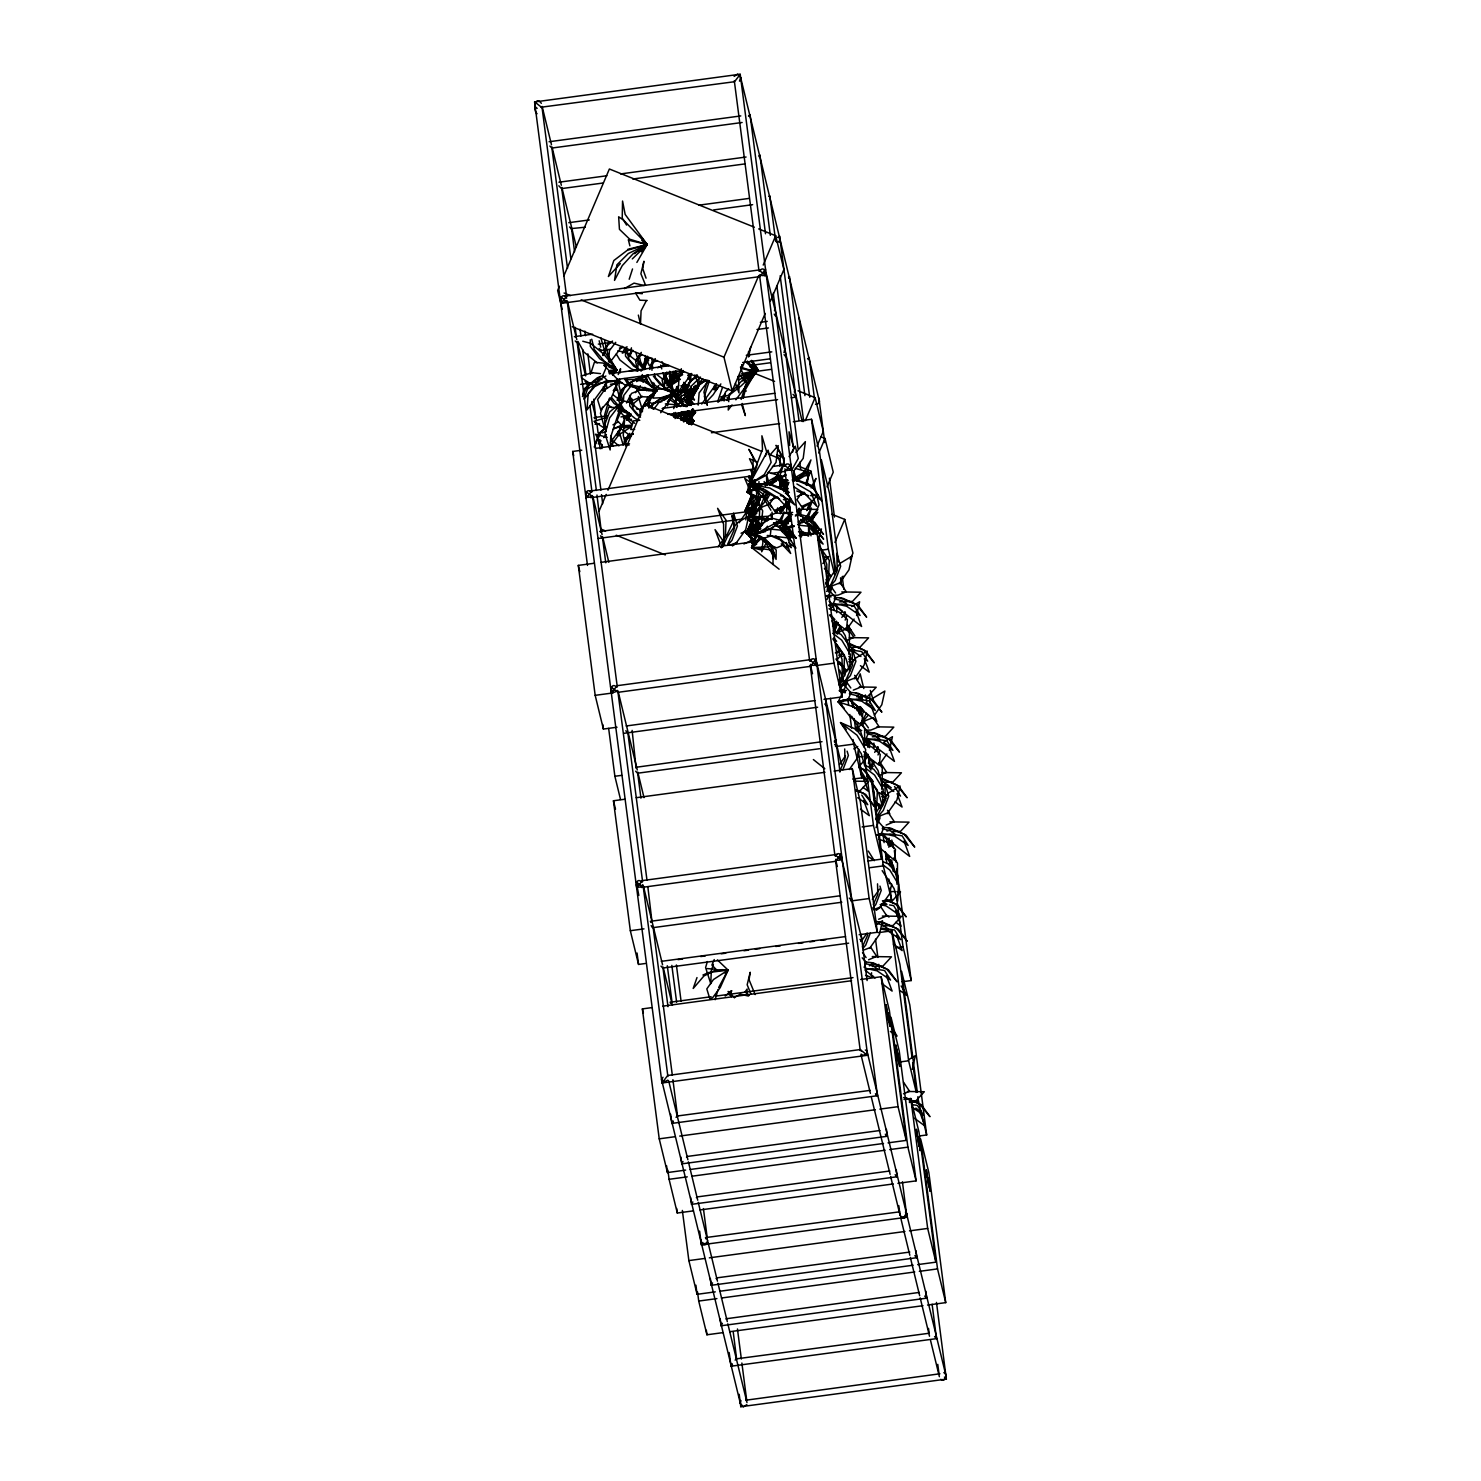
<?xml version="1.0" encoding="UTF-8"?>
<svg xmlns="http://www.w3.org/2000/svg" width="1481" height="1481" viewBox="0 0 1481 1481"><rect width="100%" height="100%" fill="white"/><g stroke="black" fill="none" stroke-linecap="round" stroke-linejoin="round"><path stroke-width="1.5" d="M750.867 500.8L750.923 494.635M800.795 516.129L800.851 510.167M771.953 519.053L772.027 512.13M772.971 564.52L773.082 555.282L765.233 541.953M799.111 515.055L799.203 508.131M758.994 481.566L758.346 497.246L751.626 516.962L762.308 525.2M785.708 488.767L785.893 484.287M801.48 536.974L801.721 530.976L799.277 527.366M836.635 612.727L836.913 606.007M861.961 699.735L862.146 695.274M869.477 747.646L869.754 740.926M642.365 411.792L642.569 407.368L647.567 397.723L656.786 390.688L648.215 376.563M786.559 512.426L786.985 502.522M857.499 710.584L857.703 706.363M890.34 845.484L890.544 841.282M779.876 466.219L780.468 453.63L776.044 445.318L784.041 459.258M605.451 417.383L608.784 407.071L617.392 407.793L631.165 414.606L627.037 420.012M629.203 279.243L632.535 268.95M585.661 494.321L586.18 498.301L591.826 490.859M610.987 689.22L611.486 693.201L617.003 685.703L811.44 659.526M638.829 895.45L636.552 883.454M746.85 1404.599L743.388 1406.931L740.37 1403.47L661.563 1079.686L662.988 1077.242M759.457 271.301C764.974 262.989 768.861 279.798 759.883 274.54M698.254 1202.35L707.603 1240.689C707.548 1245.243 699.051 1244.318 701.105 1239.56M734.15 76.401L737.612 74.069L740.63 77.53L819.437 401.314L818.012 403.758L815.513 404.369M810.088 661.081C815.605 652.788 819.493 669.579 810.514 664.34M835.395 855.981C840.912 847.669 844.799 864.478 835.821 859.221M865.311 1049.992C870.236 1051.88 863.904 1057.471 861.127 1054.12M900.152 1215.438L900.004 1214.105M873.92 743.073L873.586 747.646L875.178 746.313L870.199 741.685M871.569 972.776L871.254 977.33L872.827 976.016M889.137 838.098L888.822 842.652L890.396 841.338L883.768 835.136M608.598 361.901L609.432 350.608L615.744 342.315M623.316 402.129L623.816 395.353L632.665 383.746M690.424 382.579L691.09 373.527M774.026 552.654L773.582 558.726L770.435 545.23M601.823 448.595L602.119 444.541M698.199 405.109L699.125 392.909L708.214 381.024M716.249 384.634L715.786 390.743L720.877 383.931M728.541 405.961L728.226 410.033L732.04 404.924M729.004 399.87L729.448 393.779M848.835 654.306L849.576 645.383L840.986 634.386L833.137 630.98M864.256 747.09L864.811 740.407L856.222 729.393L840.505 722.58L861.239 753.625L864.83 766.251L865.607 749.405L856.962 735.15L840.505 722.58L846.206 729.467M881.676 789.225L882.417 780.302L873.827 769.287L865.978 765.881M896.912 884.231L897.653 875.308L889.063 864.293L883.176 861.738M619.595 379.192L619.021 385.486L622.631 400.573M620.169 372.897L620.539 368.695L618.225 374.545M687.628 402.943L688.184 396.63M745.795 519.924L746.794 511.574L739.149 522.774M777.173 512.037L777.673 507.872M779.969 488.749L781.468 476.216L778.913 479.955M807.126 484.75L808.645 472.217L806.09 475.956M763.456 537.696L761.715 551.784L766.51 542.305M772.101 484.879L772.952 478.622M756.384 468.089L757.254 462.109L749.479 458.721L755.643 471.532M783.264 466.089L784.134 460.091M631.443 347.831L630.48 354.126L632.554 350.164M648.715 406.423L649.733 399.759M652.825 382.468L652.14 386.911L654.065 383.227M724.061 400.999L725.412 392.132L728.689 388.892M741.185 368.991L741.888 364.789M576.313 336.742L575.183 327.357M593.714 399.222L595.769 418.216M596.973 495.024L601.379 532.16M541.065 107.224L734.557 81.714L740.204 74.272L867.607 1055.25L662.118 1082.981L667.635 1075.502L860.22 1049.566L867.2 1055.213M765.51 233.757L750.052 114.759L749.33 116.314M632.128 730.392L636.108 768.269M758.957 155.838L759.92 155.227L759.179 156.782M768.806 196.307L769.454 196.529M778.025 237.441L779.617 236.164L778.154 237.423M647.882 887.082L652.01 921.96M788.503 277.243L789.466 276.651L788.744 278.206M809.718 397.223L799.018 317.952M807.589 358.846L809.163 357.587L808.441 359.142M825.528 699.587L877.474 1095.718L671.837 1123.413L673.133 1120.969M677.558 1116.322L672.911 1079.705M824.806 442.578L818.882 398.019L819.437 401.314M896.283 1169.805L897.079 1176.747L691.534 1204.349L692.83 1201.924M697.273 1197.259L696.366 1197.574M902.429 1181.801L906.927 1217.215L701.383 1244.836L702.697 1242.392M915.98 1250.742L916.795 1257.702L711.232 1285.304L712.546 1282.879M925.829 1291.228L926.643 1298.171L721.08 1325.773L722.395 1323.348M726.819 1318.682L919.331 1292.413M936.473 1302.41L946.34 1379.107L740.796 1406.728L741.518 1405.154M939.935 1373.776L746.276 1400.156M816.42 664.229L816.012 658.915L810.829 666.191M687.203 404.017L688.461 398M748.608 356.958L750.7 346.924M779.506 487.175L781.69 477.345L769.898 484.454M780.357 513.814L781.672 507.927L775.766 511.482M806.238 485.139L808.867 473.346L797.074 480.455M807.515 509.816L808.83 503.929L802.943 507.483M856.555 615.541L859.609 601.786L851.76 606.525M856.518 730.744L858.258 722.876M858.85 749.275L856.666 759.087L849.279 769.528M889.396 750.441L892.451 736.705L884.583 741.426M889.359 865.645L890.673 859.758M891.673 884.176L889.507 893.987L879.658 907.909L876.215 910.315M912.277 1069.393L915.332 1055.657L909.445 1059.211M642.384 370.269L645.42 357.773L644.291 365.289L645.586 369.047M673.725 408.663L676.761 396.168L675.632 403.684L676.928 407.442M628.981 356.754L629.851 353.237L633.128 350.516M633.202 406.572L634.072 403.054L642.273 396.242M673.948 371.083L670.726 383.857L674.466 394.853L670.763 380.691M667.561 405.85L669.153 399.481M743.24 398.222L745.369 389.707L755.717 371.842L747.35 361.105M781.283 488.489L782.357 484.213M818.66 539.991L821.437 528.995L811.162 534.234M827.379 581.255L829.045 574.647M834.432 632.813L836.672 624.001L832.563 626.093M860.776 713.953L861.886 709.566M868.384 763.307L869.495 758.92M782.634 528.291L783.727 524.311M758.938 501.17L747.09 492.062L752.607 472.328L753.292 457.629L748.886 449.317L756.865 463.257M777.321 477.086L778.543 472.717M609.432 398.167L604.748 414.458L604.896 429.434L600.471 413.236L602.545 407.145M715.138 999.731L718.063 989.549M626.815 378.692L626.5 379.747L634.423 379.377L648.271 375.008L643.013 382.191M707.363 961.539L705.604 967.574L710.75 983.625L711.343 970.425L713.379 964.372M765.51 456.037L766.695 452.02L761.9 435.784L762.493 449.428L749.312 484.324L764.159 498.801L770.898 510.223M792.668 452.038L793.853 448.021L789.058 431.786L789.651 445.429M751.7 543.083L752.94 538.917M741 368.621L742.222 364.585M670.245 378.673L671.559 374.415M687.258 406.553L689.757 398.5L697.829 388.226L694.978 385.282M707.659 380.08L703.919 392.15L707.326 405.276L704.308 396.353L709.436 380.673M741.148 399.426L745.758 384.523L755.717 371.842L747.405 361.531M721.228 547.581L723.783 539.658L723.58 524.107L717.6 508.316L726.06 520.127L725.412 535.789L721.377 547.637M756.884 526.477L747.979 519.627L753.051 503.744L752.94 494.876M758.513 521.701L751.626 516.962L756.717 501.096L756.513 485.564L754.273 479.64M779.117 569.185L751.608 547.544L756.05 533.66M825.75 583.847L827.009 579.886L826.805 564.354L820.844 548.544L829.304 560.355L828.657 576.035L825.972 583.921M839.079 684.814L842.245 674.892L842.041 659.36L836.08 643.569L844.54 655.361L843.892 671.041L839.172 684.851M730.207 995.01L731.595 990.715L725.19 996.047M835.58 592.955L832.007 587.938L826.972 599.583M850.816 687.98L847.243 682.963L838.246 701.79L850.057 716.637L861.738 725.431L862.627 714.453L854.296 707.103L838.246 701.79L844.189 699.68M625.519 351.016L626.981 346.684M646.031 383.061L647.382 379.043M717.6 401.814L722.358 387.818M753.126 523.163L747.979 519.627L754.699 499.893M761.771 550.08L751.608 547.544L756.31 533.752M834.247 627.611L836.265 621.687M860.146 714.879L861.498 710.936M875.382 809.903L876.733 805.942L877.381 790.28L872.55 783.523M751.811 543.027L753.274 538.769M599.898 439.524L598.38 443.893L601.064 440.764M696.996 977.571L693.201 988.475L703.919 975.979L715.286 970.203L728.078 970.092L720.229 987.605L712.879 997.361L710.01 999.342L706.807 988.901L713.453 979.533L728.078 970.092L717.378 959.892M582.57 394.409L584.643 388.485L597.343 377.785L603.174 375.415M594.899 445.059L599.027 433.23L606.969 426.547M643.809 368.066L646.568 360.198L649.733 357.513M675.688 370.824L670.874 384.634L676.947 371.25M695.57 387.707L690.757 401.499L697.699 386.226L706.067 379.858M721.784 400.388L723.154 396.445M602.878 355.496L606.34 346.184L612.56 341.056M617.262 400.24L620.724 390.928L631.609 381.931L648.271 375.008L636.571 381.561M685.129 420.974L688.924 410.922L684.833 421.048M785.837 490.23L788.818 482.399L783.819 491.766M782.801 511.297L786.522 501.522L780.524 512.759M812.273 488.193L815.975 478.4L810.996 487.767M809.237 509.26L812.199 501.43M768.028 493.599L764.899 501.763L751.626 516.962L757.457 519.016M845.17 620.076L846.725 615.985M842.911 769.75L848.391 755.458L847.113 751.163M877.992 754.977L879.566 750.904M870.384 932.9L865.7 945.156L862.757 948.525M685.296 402.351L686.832 398.445L691.109 405.498M560.614 298.755L560.873 303.401L566.205 296.792M642.828 884.583C636.441 893.58 633.72 875.475 642.143 881.991M701.272 1240.226C699.18 1245.669 708.955 1246.743 707.603 1240.689M751.422 520.683L746.331 533.216L754.588 541.268M754.607 517.017L750.367 527.477L756.976 533.919M782.412 465.682L784.097 461.498M751.793 494.487L745.128 510.741L749.997 515.369M559.429 286.259L557.652 290.443L562.262 309.418M563.891 275.799L609.376 169.001L754.366 227.185M619.354 400L625.593 385.338M599.065 511.167L606.192 494.413M607.969 490.211L644.531 404.369L761.808 451.427M572.258 326.746L732.188 390.928L723.968 357.199L758.753 275.54M763.215 265.062L775.692 235.738L758.642 228.907M732.188 390.928L765.177 313.454M770.527 300.884L783.912 269.468L775.692 235.738M805.294 420.678L815.105 397.63L798.037 390.799M817.068 446.022L823.306 431.36L815.105 397.63M806.405 481.584L810.866 471.106L798.055 465.978M818.789 453.112L825.028 438.45L820.77 436.747M811.94 521.59L819.067 504.836L810.866 471.106M827.009 486.842L833.248 472.18L825.028 438.45M834.932 542.435L844.744 519.405L831.952 514.259M840.467 582.44L843.133 576.165M850.279 559.411L852.945 553.116L844.744 519.405M857.518 680.094L860.202 673.818L863.793 688.572M714.249 959.558L711.898 965.038L717.119 970.481L728.078 970.092L718.655 987.512M617.947 411.533L622.372 401.388L609.58 412.033L604.655 424.862L606.34 429.046M729.818 994.788L731.595 990.715L728.782 994.38M603.026 355.459L604.692 351.663M606.358 347.85L608.025 344.055L611.301 341.611M617.41 400.203L622.409 388.8L633.887 380.265M624.13 444.319L626.63 438.598L633.202 433.729M865.719 739.26L868.625 732.743L861.831 725.061L864.848 722.858L868.421 727.874M864.108 967.334L866.292 962.428L862.201 957.837M614.652 380.45L618.854 380.747L611.005 398.259L600.786 409.996L597.584 399.574L604.229 390.188L618.854 380.747L603.841 365.159L606.618 366.585L602.674 375.711L607.895 381.135L618.854 380.747L613.615 390.429M625.389 443.004L629.758 433.285M727.708 544.156L734.021 530.05L733.576 513.167L737.427 526.014L731.966 540.306L727.541 545.378M752.144 495.043L745.128 510.741L750.774 513.907M766.954 491.507L760.642 505.595L751.626 516.962L765.862 520.497M840.356 626.019L835.987 633.294M839.56 771.582L844.966 759.494L844.707 748.942M866.496 713.25L861.22 722.543M871.402 764.955L873.198 760.919M873.309 904.465L877.807 894.413L877.548 883.842M862.349 946.988L867.755 934.9M582.422 396.556L586.772 387.004L600.157 376.84M594.214 447.021L601.156 431.749L606.173 427.935M644.346 368.251L648.678 358.698M721.95 400.462L723.691 396.63M566.797 301.235C569.222 305.234 559.725 294.571 560.466 297.57M779.487 242.329L780.043 239.422L778.654 236.775M617.41 691.035L617.91 692.33L811.236 666.246M784.782 466.182C786.633 460.739 793.742 466.237 790.706 470.218L789.947 469.755M752.033 543.12L753.903 539.028M740.926 1400.563L740.37 1403.47M722.543 547.155L727.375 536.677L736.964 522.997L748.757 515.906L745.702 529.643L735.853 543.564L732.429 545.952M753.81 521.664L747.979 519.627L756.661 500.782M769.972 519.239L751.626 516.962L760.308 498.134L765.103 491.285M770.342 549.803L751.608 547.544L757.383 534.993M779.765 510.871L781.69 506.687M825.787 587.383L830.619 576.924L840.208 563.243L852.001 556.134L848.946 569.87L839.098 583.792M834.377 630.943L838.227 622.575M840.06 684.481L845.855 671.93L855.444 658.249L867.237 651.14L864.182 664.895L854.333 678.816M861.516 716.008L863.46 711.824M875.789 813.125L888.285 793.15L900.078 786.059L897.005 799.796L887.175 813.717M775.063 310.473L774.415 310.251M687.165 1157.327L686.499 1157.105M851.001 895.172L850.353 894.931M716.711 1278.751L716.064 1278.51M756.106 470.069L749.312 484.324L762.845 493.839L771.564 506.946M751.2 523.052L746.331 533.216L749.719 535.604M754.255 519.331L750.367 527.477L757.143 532.234M789.04 456.611L795.278 446.188L798.296 458.388L791.428 470.606M646.068 301.198L641.069 310.843L640.495 324.135L638.348 315.101M640.347 353.7L638.33 357.55L637.774 370.842L635.627 361.808M666.82 372.083L664.821 375.933L664.266 389.207L662.118 380.191L666.654 372.638M625.315 347.406L622.316 353.144L631.11 349.405M626.537 402.962L631.535 393.391L642.402 389.17L656.786 390.688L647.808 403.036L640.033 409.459L636.404 408.886M651.214 407.941L654.102 402.425M679.464 372.416L681.39 368.75M726.893 400.314L730.744 392.965L741.537 381.135L755.717 371.842L746.331 362.123M684.74 418.234L688.684 410.774L684.518 418.512M747.146 530.864L751.145 523.385M806.701 510.63L811.699 501.263M752.663 521.386L746.331 533.216L750.404 535.419M606.581 382.561L602.452 390.188L605.063 390.947L603.322 386.671M619.928 429.212L616.837 434.933L619.447 435.692L617.725 431.415M625.926 439.042L628.018 435.173M678.705 385.227L675.614 390.965L678.224 391.724L676.484 387.43M716.471 383.69L713.379 389.41L715.989 390.169L714.268 385.893M747.849 382.635L743.721 390.281L746.331 391.04M767.417 498.745L769.62 494.71M876.03 827.712L880.084 817.864L877.048 820.067L883.861 827.749L880.954 834.266L877.011 835.247M750.552 501.207L745.128 510.741L751.182 513.888M636.867 262.433L647.197 244.55L625.149 214.393L622.557 201.046L622.224 217.966L626.574 225.075M689.443 402.721L697.829 388.226L693.793 387.004M691.608 424.88L693.904 420.9L686.925 411.959M783.171 528.384L788.651 518.961L789.836 506.872L786.633 501.244M794.353 392.15L794.612 390.743M752.718 497.931L745.128 510.741L751.034 513.537M760.382 500.078L747.09 492.062L754.162 480.196M636.756 359.92L641.292 352.367M718.933 385.578L713.324 394.557L704.956 403.554M767.436 526.199L764.455 530.772L754.921 534.271L767.121 543.768L776.71 547.84L783.912 544.767L780.728 540.102L770.657 535.733M783.912 352.552L785.226 350.127L784.264 350.719M834.543 742.333L835.858 739.908L834.266 741.166M682.982 1161.456L681.686 1163.881L887.23 1136.279L886.434 1129.337M732.243 1363.816L730.948 1366.241L936.492 1338.639L932.123 1304.243M751.83 480.51L749.312 484.324L779.561 498.949M748.849 529.42L746.331 533.216L750.589 534.752M752.885 523.682L750.367 527.477L758.513 531.864M682.112 420.123L688.424 410.792M841.819 617.447L845.429 612.319M839.542 764.418L845.521 755.865M874.66 752.348L878.27 747.22M872.365 899.319L879.566 889.063M861.109 941.527L867.107 932.974M768.787 505.021L774.952 496.32M776.155 525.163L778.617 521.682M797.185 499.282L802.11 492.321M802.091 522.904L805.775 517.684M846.706 629.462L854.093 619.021M874.401 715.23L881.787 704.789L884.842 691.053L873.05 698.143M880.769 762.622L886.934 753.922M869.588 948.414L879.436 934.492L882.491 920.738L876.604 924.292M613.319 442.43L618.632 434.933L631.406 426.676M611.431 441.06L622.89 425.399M672.633 393.668L677.502 386.819M691.738 373.527L678.02 392.28L679.242 376.044L683.13 370.935M715.286 385.264L701.716 404.054M735.853 399.814L758.05 369.954L752.718 361.179M790.947 534.289L782.079 530.272L790.114 519.016M622.187 346.276L609.765 362.586M635.386 392.687L640.384 385.763M660.693 412.718L674.762 393.391L667.153 380.395L665.506 373.693M748.571 506.021L745.128 510.741L751.441 512.778M766.288 495.135L758.198 497.468L747.09 492.062L755.902 479.974M681.926 392.78L686.906 385.986L683.852 383.209M718.1 546.748L727.245 534.308L732.984 522.238L732.095 515.425L734.539 527.976M759.309 502.503L750.164 514.944L760.382 528.884M754.403 525.181L747.868 534.067L754.255 542.768M793.668 471.125L803.202 458.37L805.368 441.616L795.871 452.427M655.305 358.606L650.103 365.4L649.807 369.454L653.806 361.956L657.434 360.549M669.134 384.264L671.726 380.876L682.648 374.73M654.102 408.756L659.156 402.129L674.762 393.391L664.636 378.47L662.914 372.731M759.864 497.912L747.09 492.062L749.793 488.508M752.496 484.972L755.199 481.436M750.201 504.095L745.128 510.741L753.292 512.445M608.487 380.654L586.976 409.941L588.198 393.705L598.583 380.099L605.859 376.007M612.634 375.267L616.781 369.861L608.247 355.829L604.637 340.76M680.871 420.382L687.776 411.385L681.149 411.903M687.091 423.307L695.385 412.514L692.812 408.682M768.269 517.036L754.921 534.271L768.583 542.398L776.192 550.062L776.081 559.392L772.138 546.711L765.122 538.677L754.921 534.271L759.309 518.406L759.827 506.521L756.254 499.634L762.678 510.871L761.475 522.96L754.921 534.271L763.77 538.288L770.213 536.178L771.083 528.365L772.638 528.069L754.921 534.271L762.937 523.015L771.694 518.109L782.135 520.868L778.191 521.627L754.921 534.271L765.677 531.494M752.107 480.696L749.312 484.324L764.196 489.674M753.181 523.867L750.367 527.477L756.754 529.772M749.145 529.606L746.331 533.216L752.181 535.215M787.04 523.885L789.503 520.701M566.631 300.569C558.152 308.141 560.114 289.295 566.668 298.218M641.514 251.807L647.197 244.55L640.273 235.979M591.937 495.45C584.662 502.911 584.014 485.638 591.511 492.21M691.053 424.529L693.904 420.9L688.35 414.032M617.244 690.35C609.968 697.81 609.339 680.52 616.837 687.11M667.875 1080.149L664.266 1081.833L661.563 1079.686M615.985 384.357L618.854 380.747L606.062 380.858L594.696 386.634L583.995 399.148L587.772 388.226L599.601 383.172L618.854 380.747M754.07 521.127L747.979 519.627L751.83 514.74M780.08 511.352L783.949 506.465M771.842 545.267L767.75 546.933L751.608 547.544L760.623 536.178M827.083 589.253L830.952 584.384L837.246 570.296L836.821 553.394L840.671 566.242L835.21 580.533L827.823 588.994M841.023 685.888L846.188 679.39L852.482 665.302L852.056 648.4L855.907 661.266L850.427 675.558L841.578 685.703M725.209 973.702L728.078 970.092L721.784 969.648M876.437 817.549L885.323 800.221L884.898 783.319L888.748 796.167L883.268 810.459L875.9 818.919M612.949 374.619L616.781 369.861L605.192 352.608L600.749 337.612M627.352 419.364L629.888 416.198M681.39 419.327L687.776 411.385L671.448 415.143M687.739 422.048L695.385 412.514L692.442 408.997M750.386 379.469L758.05 369.954L751.608 360.364M645.457 406.201L648.289 402.702M691.146 387.207L684.296 395.705L688.702 382.746L697.699 375.878M718.322 402.073L725.375 393.335M782.301 526.477L790.687 516.295M810.866 520.775L817.845 512.296L814.309 513.055M822.825 563.576L828.601 556.578L824.028 557.541M830.434 609.246L833.322 605.748M836.617 660.341L842.393 653.343M739.482 81.14L740.63 77.53M764.788 276.04L765.529 269.172L760.197 276.41M693.071 379.414L697.051 374.656M801.258 495.265L803.942 492.099M603.73 437.636L606.414 434.507M752.311 538.325L749.867 541.176L743.906 543.934M789.447 500.115L784.541 505.817L774.619 510.427M788.392 517.813L782.246 524.94L778.284 526.773M816.623 496.116L811.699 501.818L801.776 506.428M815.55 513.814L809.404 520.942L805.442 522.774M754.847 520.46L747.979 519.627L750.923 516.24M780.265 511.278L784.689 506.206M787.633 502.837L790.595 499.449M756.754 543.971L751.608 547.544L760.438 537.418M836.913 632.961L841.338 627.888M860.665 723.913L868.033 715.453M869.754 767.861L874.179 762.808M872.809 908.038L875.752 904.65L881.232 890.359L879.955 886.082M770.064 454.889L778.21 445.614L776.044 462.368L766.492 475.123L749.312 484.324L764.881 489.619L778.154 498.19L789.614 510.316L783.505 495.931L769.731 487.971L749.312 484.324L768.102 450.187L771.138 462.387L764.27 474.605L749.312 484.324L770.027 484.639L785.448 490.933L794.871 504.928L784.412 496.987L780.413 495.543M667.394 401.629L674.762 393.391L664.691 381.32M679.057 403.739L686.332 395.76L697.829 388.226L693.515 387.226M702.772 378.932L695.496 386.911L689.257 398.833L691.183 386.245L700.457 377.044M857.24 710.713L860.054 707.659L856.407 707.418M859.202 766.177L867.681 757.013L864.015 756.772M888.656 847.151L892.895 842.559L889.248 842.319M748.479 116.018L749.923 114.703M594.492 418.642L596.065 417.383M650.714 922.385L652.306 921.126M670.412 1003.34L672.004 1002.063L667.302 965.76M676.021 1117.285L677.483 1115.971L870.162 1090.386M673.411 1122.154L671.967 1123.45M705.585 1238.708L707.029 1237.394L899.707 1211.81M702.975 1243.559L701.531 1244.873M735.131 1360.113L736.594 1358.818L929.272 1333.233M732.521 1364.982L731.077 1366.297L729.152 1352.523M756.254 508.631L750.164 514.944L760.808 528.791M750.923 530.901L747.868 534.067L754.514 542.712M680.668 392.428L686.906 385.986L683.426 383.338M644.698 375.933L647.012 381.58L656.786 390.688L645.512 402.166L639.848 411.625L640.699 415.235M677.928 400.074L682.556 395.483L697.829 388.226L682.611 402.277M632.294 258.916L647.197 244.55L623.575 220.169L618.651 216.8L619.447 229.314L629.74 239.219L647.197 244.55L634.46 253.64M690.59 424.084L693.904 420.9L686.073 412.81M754.218 520.368L747.979 519.627L751.071 516.721M770.379 519.22L751.626 516.962L762.474 506.835L769.935 503.966L775.951 513L767.787 516.351L751.626 516.962L756.772 513.389M780.339 511.519L789.632 502.837M751.608 547.544L760.901 538.862M826.583 591.419L832.766 585.624L840.245 582.736L846.262 591.789L838.079 595.14L826.546 595.584M837.283 634.164L840.393 631.276L847.854 628.407L853.871 637.441L845.707 640.792M840.264 687.869L848.002 680.631L855.481 677.761L861.498 686.795L853.315 690.146M856.314 729.226L865.607 720.525L873.087 717.656L879.103 726.69L870.921 730.059L866.311 730.226M870.125 769.083L873.235 766.195M876.197 819.882L880.843 815.55L888.322 812.662L894.32 821.714L886.156 825.065M662.951 1082.333L661.97 1082.944L534.567 101.967L740.074 74.235M541.972 107.65L534.66 101.893M567.519 268.339L551.895 148.044L742.111 122.497M561.336 188.476L558.818 185.791M596.38 490.47L577.22 342.944L575.202 340.945M600.175 350.071L601.156 350.405L599.139 348.424M587.661 387.948L587.068 383.412L585.051 381.432M594.899 421.9L596.917 423.881L595.936 423.547M600.508 535.844L602.526 537.825L601.545 537.492M791.261 397.778L795.926 397.093L792.983 394.353M791.595 470.643L784.375 465.238M617.91 692.33L610.598 686.573L611.098 687.369M625.834 730.744L627.426 732.688M637.608 773.286L635.682 771.212M816.901 665.543L809.589 659.785L810.718 661.155M652.177 927.273L653.158 927.624L651.14 925.644M860.146 1049.64L861.35 1050.936M716.878 1277.862L909.815 1252.056M929.105 1332.956L928.513 1328.42M575.406 337.039L576.368 336.446M600.712 531.938L601.675 531.327M635.886 767.306L822.011 741.703M682.648 1163.27L681.815 1163.936L680.797 1157.013M725.912 1318.997L726.875 1318.386M665.728 382.561L668.912 379.895M697.162 386.374L705.104 379.673M840.745 612.727L842.337 611.412L837.357 606.766M855.981 707.733L857.573 706.418L852.593 701.772M881.214 793.298L882.787 791.983M635.812 359.642L642.032 354.514M665.413 375.452L670.078 371.601M648.771 408.034L658.101 400.314L674.762 393.391L660.082 384.394L653.362 376.155M624.945 440.746L631.165 435.599M675.447 395.094L686.906 385.986L682.482 385.171M753.848 480.696L749.312 484.324L769.546 483.713L784.078 489.267L790.91 499.134M753.718 512.13L750.164 514.944L760.438 526.033M753.403 525.07L750.367 527.477L758.161 530.124M749.367 530.809L746.331 533.216L755.421 534.845M753.218 529.828L747.868 534.067L755.199 541.972M640.255 377.47L656.786 390.688L648.715 397.001L641.421 396.723L628.092 402.295M900.541 1216.012C903.04 1218.696 908.649 1215.309 905.854 1211.995M703.642 381.432L694.237 388.707L687.314 390.169L690.109 381.061L696.699 376.118M655.009 389.077L658.36 386.541M676.206 397.056L681.612 392.928L697.829 388.226L680.779 400.333M655.398 388.133L658.878 385.523M648.9 407.164L660.378 398.63M795.593 479.788L802.591 474.605L810.959 459.888L806.738 472.606L795.723 479.863M769.454 529.754L777.599 523.811L784.301 512.037L780.913 522.034L770.62 528.698L754.921 534.271L768.75 528.958L780.654 530.105L788.355 537.955L767.232 535.456M798.24 524.57L804.775 519.812L811.458 508.039L808.071 518.035L797.796 524.7M832.007 587.938L828.99 590.141L835.802 597.824L832.877 604.359L828.934 605.322M847.243 682.963L844.226 685.166L851.02 692.83L848.113 699.365L838.246 701.79L844.189 708.159M742.981 380.913L755.717 371.842L750.83 367.307M690.257 423.492L693.904 420.9L689.017 416.365M611.227 373.804L616.781 369.861L603.582 353.978L590.586 343.333L582.774 341.241M625.611 418.549L631.165 414.606L620.576 407.331M680.371 416.624L687.776 411.385L674.17 416.939M691.683 415.143L695.385 412.514L691.849 410.089M752.496 373.878L758.05 369.954L750.7 361.123M620.335 263.599L608.395 276.54L613.837 260.526L627.185 250.363L647.197 244.55L643.939 241.533M628.555 240.2L647.197 244.55L633.016 253.862L622.224 265.673L614.522 280.39L616.892 264.84L628.351 253.492L647.197 244.55L641.773 240.44M667.635 387.615L678.261 380.636M688.591 424.381L693.904 420.9L690.276 418.16M778.34 479.104L785.819 474.253M757.846 522.626L750.367 527.477L759.438 529.106M751.941 529.587L746.331 533.216L755.551 533.364M663.803 400.462L674.762 393.391L664.247 387.393L655.546 377.877L654.509 373.878M753.848 512.63L750.164 514.944L754.718 519.535L750.367 527.477L759.568 527.606M721.006 546.822L724.672 544.49M755.217 529.42L747.868 534.067L755.828 541.491L601.045 562.336M771.046 473.402L785.522 471.291M836.746 854.426L642.31 880.603L636.811 888.082L636.238 884.786M746.572 1399.341L746.257 1400.674M798.222 522.053L805.368 517.628L809.311 516.869L798.851 514.111L795.353 516.073M770.176 484.731L776.081 481.177M853.815 748.886L857.758 746.517M885.638 859.387L889.581 857.018M794.094 478.215L803.424 472.661L808.385 472.032L795.297 468.385M752.737 506.206L745.128 510.741L752.052 511.075M624.334 288.61L634.035 283.13L644.161 285.5M734.502 997.435L740.315 994.158L748.423 996.047M609.506 373.952L616.781 369.861L604.415 361.383L594.288 349.497L591.734 339.242M612.967 424.843L618.429 421.77M623.89 418.697L631.165 414.606L614.115 403.48L610.098 398.204M750.756 374.045L758.05 369.954L747.442 362.66M675.021 418.549L687.776 411.385L675.299 416.624M689.924 415.587L695.385 412.514L691.59 410.052M780.302 478.27L786.022 475.216M758.013 523.385L750.367 527.477L757.124 527.273M752.07 530.161L746.331 533.216L750.83 533.086M754.125 512.852L750.164 514.944L759.716 523.848M753.81 530.92L747.868 534.067L756.606 537.029M612.875 429.453L620.465 425.602L631.11 425.51L622.279 425.88L617.059 420.437L621.002 411.329L618.225 409.904L631.721 424.029M754.662 505.947L745.128 510.741L754.07 510.13M751.996 531.994L747.868 534.067L758.605 535.419M792.279 534.678L782.079 530.272L792.335 525.181M751.645 492.488L747.09 492.062L757.069 487.212M761.067 485.268L776.248 476.66L781.209 476.03L768.139 472.383M666.839 385.726L678.15 380.358M738.76 379.876L755.717 371.842L752.107 369.084M690.127 422.696L693.904 420.9L689.22 418.531M770.009 500.485L777.673 497.005M797.185 496.487L804.831 493.006M741.074 533.234L744.906 531.494L749.349 532.512M657.601 367.788L663.784 365.104M602.175 432.97L606.118 431.286M702.92 975.035L708.825 972.499L728.078 970.092M610.542 372.49L616.781 369.861L599.712 358.735L590.345 346.443L590.271 339.76M677.465 375.859L681.612 374.119M627.018 416.346L631.165 414.606L619.41 410.404M745.572 375.174L758.05 369.954L746.665 362.53M689.146 415.143L695.385 412.514L691.442 410.57M797 511.519L803.128 509.001L797.111 499.967M878.529 775.711L886.712 772.36L880.695 763.307M878.64 919.257L886.823 915.906L880.806 906.853L873.327 909.741M868.588 959.762L876.752 956.393L870.735 947.359L863.275 950.228M903.466 1093.83L909.593 1091.312L903.577 1082.259M609.006 373.045L616.781 369.861L603.008 363.049L594.381 362.345L591.049 372.638L600.471 373.619M670.486 378.562L682.167 373.804M623.39 417.772L631.165 414.606L626.759 414.958M744.443 375.489L758.05 369.954L750.164 366.048M687.61 415.698L695.385 412.514L691.46 411.126M751.459 492.433L747.09 492.062L756.68 488.267M729.541 545.378L737.001 542.509M793.927 525.718L788.003 527.995L793.872 526.088M652.973 392.15L656.786 390.688L645.66 382.024L635.534 379.654L625.834 385.116L630.406 384.745L656.786 390.688L648.215 390.78M581.144 376.026L592.641 372.564M787.799 528.162L791.613 526.773M635.941 379.506L648.271 375.008M662.433 397.889L674.762 393.391L663.044 388.8L655.805 389.41L652.991 398.111L660.915 397.741L674.762 393.391L657.805 387.337L651.27 382.172M755.143 489.859L747.09 492.062L756.902 488.563M886.934 831.119L890.896 829.712M869.347 965.797L873.309 964.409M662.248 408.7L664.284 407.997M752.218 532.642L747.868 534.067L756.976 532.864M782.079 530.272L794.038 526.44M747.09 492.062L757.791 488.86M780.672 486.138L784.949 484.861M666.024 383.523L678.039 380.043M737.705 377.063L755.717 371.842L751.034 369.454M687.887 422.64L693.904 420.9L685.166 418.234M785.356 493.469L789.41 492.303M607.025 417.309L594.029 421.326L604.118 428.009M625.001 438.006L631.387 436.266M828.805 605.192L834.618 603.6L846.614 606.229L860.054 615.485L854.056 605.877L841.837 604.063L829.286 605.877M838.246 701.79L849.853 698.606L861.831 701.235L875.29 710.491L869.291 700.902L857.073 699.069L838.246 701.79L841.986 704.512M863.59 739.574L867.459 738.501L879.436 741.129L892.895 750.386L886.897 740.796L874.679 738.982L864.219 740.481M876.882 835.099L882.695 833.525L894.672 836.154L908.131 845.41L902.133 835.802L889.896 833.988L879.455 835.488M627.796 249.308L647.197 244.55M664.932 383.153L673.577 381.043M738.464 376.044L755.717 371.842L740.444 367.158M682.112 392.076L697.829 388.226M687.425 422.474L693.904 420.9L685.61 418.956M776.97 242.44L779.247 241.366L779.858 238.774M599.935 380.839L589.716 383.264L581.33 377.711M700.661 382.487L708.825 380.543M608.617 371.75L616.781 369.861L608.932 367.066M675.651 373.915L683.815 372.046M741.722 373.712L758.05 369.954L750.201 367.14M620.965 416.957L631.165 414.606M687.221 414.402L695.385 412.514L688.758 413.032M644.976 404.609L649.252 403.702M720.655 396.982L729.189 395.168L740.815 386.189L755.717 371.842L741.222 368.436M624.241 427.99L630.887 426.658M751.626 516.962L756.032 516.129M839.375 690.35L843.781 689.498M798.259 524.367L799.814 524.07M629.092 384.282L624.834 384.967L617.744 379.71M661.97 401.647L651.325 403.35L647.771 400.722M633.313 434.1L629.055 434.785L620.187 428.194M836.895 651.529L841.078 650.918M866.052 969.574L872.328 968.667L884.564 970.499L890.562 980.089L877.104 970.833L865.108 968.204M549.081 141.75L740.796 115.925M558.929 182.219L606.858 175.758M620.558 173.925L746.072 157.023M561.669 188.587L602.934 183.033M632.739 179.016L745.091 163.891M568.778 222.687L589.327 219.929M698.865 205.174L749.09 198.417M585.273 227.222L570.629 228.648M713.675 209.932L752.644 204.674M564.539 296.163L760.808 269.746M560.873 303.401L759.864 276.614M574.387 336.631L592.641 334.188M598.324 344.11L612.023 342.259M760.382 322.284L767.232 321.377M601.082 350.479L610.246 349.257M619.41 348.016L624.001 347.406M756.976 329.504L768.454 327.949M613.597 373.156L668.69 365.751M746.276 355.292L771.805 351.867M580.571 384.357L598.454 381.95M616.781 379.469L683.278 370.528M742.61 362.53L770.398 358.791M610.468 384.282L621.872 382.746M751.978 365.233L770.231 362.771M613.227 390.651L617.799 390.04M755.366 371.509L771.416 369.343M594.085 417.586L607.395 415.791M662.414 408.386L774.767 393.261M594.992 424.214L599.546 423.603M626.63 419.956L631.498 419.29M667.912 414.384L777.581 399.629M587.494 565.427L572.684 451.446L581.774 450.224M595.436 448.391L629.536 443.8M711.417 432.767L779.654 423.585M793.298 421.752L811.495 419.29L819.696 453.019L835.099 571.555M589.845 491.063L754.181 468.94M772.434 466.478L786.133 464.627M590.752 497.69L750.793 476.142M599.694 531.531L748.275 511.537M598.324 538.473L742.296 519.072M617.022 727.227L603.378 729.059L595.177 695.33L578.293 565.39L594.214 563.261M787.522 537.233L794.353 536.307M798.907 535.696L817.105 533.253L825.306 566.982L828.564 592.048M821.548 550.154L828.36 549.229L834.525 574.517M595.177 695.33L613.356 692.886M815.772 665.617L833.97 663.173L842.189 696.903L823.991 699.347M626.13 725.986L814.883 700.587M623.631 733.354L817.623 707.233M608.654 728.411L614.874 776.266L621.687 775.359M637.608 773.212L819.567 748.72M835.488 746.572L853.667 744.128L861.886 777.858L852.778 779.08M645.364 963.502L638.533 964.427L630.332 930.697L613.449 800.758L624.834 799.24M636.201 797.704L824.973 772.286M834.062 771.064L852.26 768.62L860.461 802.35L877.344 932.271L859.147 934.715M862.09 826.935L873.457 825.417L881.676 859.128L868.033 860.979M641.366 887.471L835.802 861.294L841.319 853.815L840.727 855.426L861.59 938.047M869.662 867.718L883.305 865.885L891.525 899.615L882.417 900.837M650.326 921.33L840.171 895.764M630.332 930.697L643.976 928.865M653.084 927.643L841.837 902.225M850.946 900.985L869.143 898.541L877.344 932.271M661.285 961.354L845.503 936.566M677.965 959.632L682.519 959.022M700.698 956.559L705.252 955.948M721.173 953.82L725.727 953.209M743.925 950.746L748.46 950.136M755.291 949.21L759.846 948.599M775.766 946.47L780.302 945.859M798.5 943.397L803.054 942.786M809.866 941.879L814.42 941.25M821.252 940.342L825.787 939.732M878.103 932.678L891.747 930.846L899.967 964.575L912.092 1058.026M848.632 943.175L662.581 968.056M896.19 947.747L903.021 946.822L911.222 980.552L902.133 981.773M670.023 1002.267L711.102 996.732M715.434 996.158L853 977.627M685.629 1170.101L667.45 1172.563L659.23 1138.833L642.365 1008.894L651.455 1007.672M662.822 1006.136L851.594 980.718M860.702 979.496L881.158 976.738L889.378 1010.468L906.242 1140.407L888.045 1142.851M899.522 1062.007L908.631 1060.785L916.313 1092.404M903.984 1099.42L910.796 1098.495L919.016 1132.225L935.881 1262.164L917.683 1264.607M909.371 1102.475L918.479 1101.253L926.68 1134.983L919.868 1135.89M659.23 1138.833L675.151 1136.686M679.705 1136.075L875.29 1109.732M879.844 1109.121L898.041 1106.677L906.242 1140.407M687.332 1156.439L879.918 1130.521M690.183 1169.49L883.509 1143.462M667.894 1170.175L669.079 1179.302L687.277 1176.858M691.831 1176.229L885.138 1150.219M889.692 1149.589L907.89 1147.146L916.091 1180.875L897.912 1183.319M697.181 1196.926L889.785 1170.99M669.079 1179.302L677.298 1213.032L693.219 1210.884M700.032 1209.958L893.358 1183.93M682.352 1210.44L688.869 1260.59L704.789 1258.443M709.343 1257.832L904.928 1231.489M909.482 1230.878L927.68 1228.434L935.881 1262.164M688.869 1260.59L697.088 1294.32L715.267 1291.858M719.822 1291.247L913.148 1265.218M697.532 1291.932L698.717 1301.058L716.915 1298.615M721.469 1298.004L914.777 1271.975M919.331 1271.364L937.529 1268.902L945.73 1302.632L927.532 1305.076M698.717 1301.058L706.937 1334.788L722.858 1332.641M729.67 1331.715L922.996 1305.687M754.718 514.351L750.164 514.944L755.032 518.887M614.004 427.916L631.11 425.769M670.874 393.761L674.762 393.391L670.467 393.631M629.314 371.046L636.552 370.417M638.959 420.382L633.535 420.845L630.739 429.546L634.683 429.36M610.153 370.38L616.781 369.861M753.625 370.287L758.05 369.954M835.377 652.843L839.264 652.547M810.588 495.617L818.067 495.135L811.255 485.268L796.722 479.714L792.224 479.863M783.43 499.615L789.04 499.264M783.412 512.796L792.65 512.445M747.979 519.627L754.903 519.35M839.468 690.683L846.391 690.424M857.073 730.577L861.701 730.411M802.832 518.868L809.366 518.609L817.845 509.445L798.648 509.168M773.489 522.941L782.209 522.608L790.669 513.444L776.044 513.129M839.431 601.878L852.501 601.397L860.979 592.215L841.782 591.937M849.224 647.456L860.128 647.049L868.588 637.867L849.391 637.608M856.851 696.81L867.736 696.403L876.197 687.24L859.295 686.943M872.272 736.798L885.342 736.316L893.802 727.134L876.9 726.838M882.065 782.375L892.969 781.968L901.429 772.786L882.232 772.508M855.87 790.761L860.22 790.613L868.699 781.431L854.074 781.116M891.858 831.637L900.578 831.322L909.038 822.14L889.859 821.862M883.324 901.429L892.043 901.096L900.522 891.914L896.857 891.673M882.176 925.921L893.062 925.514L901.522 916.332L882.343 916.054M872.105 966.408L883.009 966.019L891.469 956.837L872.29 956.559M909.315 1101.161L915.85 1100.92L924.311 1091.738L907.409 1091.46M780.968 480.177L787.725 479.992M689.146 404.054L693.441 403.998L689.146 396.945M857.629 756.68L862.201 756.643M890.47 891.581L895.042 891.562M672.355 394.224L676.891 394.224L686.906 385.986L680.816 385.875M778.784 480.362L787.985 480.492M792.576 480.566L797.185 480.64L812.625 486.934L822.048 500.93L811.569 492.988M652.973 390.318L656.786 390.688L637.052 389.54L641.421 396.723M689.109 403.85L693.441 403.998L686.925 397.926M647.216 300.476L639.922 300.217L635.553 293.016L642.273 293.701M669.153 365.492L663.692 365.289L661.988 361.679M848.78 661.748L852.445 661.988M881.621 796.667L885.286 796.908M597.898 379.266L602.082 379.562M707.122 968.593L715.508 969.203M656.786 390.688L640.273 389.466L628.87 385.726L624.445 378.673M689.313 403.684L693.441 403.998L687.073 399.037M665.376 403.869L673.985 404.572M799.888 525.329L807.811 526.107L815.513 533.956M689.628 403.628L693.441 403.998L685.462 402.48M813.661 533.771L798.5 531.846M667.968 373.804L673.614 374.397M689.331 403.572L693.441 403.998M795.464 514.962L799.629 515.462L814.846 522.423L823.51 534.4L812.865 521.479L803.035 517.572M834.432 597.25L842.763 598.25L857.98 605.192L866.644 617.188L856.018 604.267L840.264 598.009M841.338 691.257L845.503 691.757M849.668 692.256L857.999 693.256L873.198 700.217L881.88 712.194L871.235 699.273L855.5 693.034M867.274 732.169L875.604 733.169L890.803 740.111L899.485 752.089L888.841 739.167L873.105 732.928L866.237 732.077M882.509 827.176L890.84 828.175L906.039 835.117L914.721 847.095L904.076 834.192L888.341 827.935M874.993 921.367L883.324 922.367L898.523 929.309L907.205 941.305L896.56 928.383L880.825 922.126M864.923 961.872L873.272 962.872L888.47 969.814L897.134 981.792L886.508 968.87L870.772 962.631M787.966 514.111L792.557 514.666M826.509 596.325L831.1 596.88M839.449 691.053L844.04 691.608M849.446 649.715L861.683 651.529L867.681 661.137L864.312 658.823L869.236 672.133L860.442 665.672M882.287 784.634L888.396 785.541M881.38 903.762L885.453 904.373M889.526 904.965L893.598 905.576L899.596 915.184L886.156 905.928L880.158 904.613M882.398 928.18L894.617 929.994L900.615 939.602L887.156 930.346L881.176 929.031M913.333 1104.807L917.405 1105.4L923.404 1115.008L911.63 1106.899M778.747 480.733L787.818 482.343M617.762 350.867L625.537 352.404L636.756 361.216M848.224 650.566L854.222 651.881L860.942 656.509M881.065 785.485L887.063 786.8L893.784 791.428M669.69 377.044L677.965 378.988M682.722 384.69L687.036 385.708M834.136 598.787L842.282 600.805L847.391 604.692M841.227 691.775L845.299 692.775M849.372 693.793L857.499 695.811L862.627 699.698M866.977 733.687L875.104 735.705L880.232 739.593M882.213 828.712L890.34 830.73L895.468 834.599M876.733 923.404L882.824 924.922L887.952 928.809M864.645 963.39L872.772 965.408L877.9 969.296M591.308 384.412L595.214 385.449M607.247 437.358L595.529 434.211L602.526 446.614M687.832 422.492L692.164 423.733M669.134 376.137L680.038 379.469L675.854 374.101M683.685 383.912L689.739 385.763M829.027 608.765L839.061 612.079L847.391 619.447L846.521 630.425L834.821 621.631L829.564 615.022M838.653 655.083L842.67 656.416M863.867 744.332L871.902 746.998L880.232 754.347L879.344 765.344L867.662 756.55L863.719 751.589M879.103 839.357L887.138 842.004L895.468 849.372L894.58 860.35L880.269 848.261M865.552 975.368L869.569 976.701M780.376 481.64L786.207 483.621M785.189 471.513L790.835 464.071L790.095 465.626C794.001 468.607 786.615 472.68 784.8 468.866M736.594 1358.818L733.188 1331.623M785.652 356.569L784.06 354.625M841.893 860.313L834.914 854.667L835.414 855.463M906.927 1217.215L905.298 1216.327M946.34 1379.107L944.693 1378.219M637.682 371.231L631.332 368.954L619.873 359.939L616.281 354.033M639.792 420.289L635.553 418.771L624.093 409.737L618.095 399.926L629.777 402.221L640.977 411.033M780.728 481.843L787.114 484.157M781.949 528.55L785.856 530.068M642.088 390.114L632.868 386.504L624.926 378.525M796.778 490.989L808.719 495.746M779.802 523.145L785.708 525.477L796.334 538.399L787.67 526.421L776.266 521.201M776.155 525.792L782.042 528.125L790.021 537.807M849.853 644.457L863.627 649.918L874.253 662.84L865.589 650.844L850.372 643.902M858.776 767.491L862.72 769.046L873.346 781.968L864.682 769.99L858.98 767.38M882.695 779.358L896.468 784.837L907.094 797.741L898.43 785.763L883.213 778.821M855.851 790.354L863.719 793.464L874.364 806.386L865.7 794.408L856.185 790.058M885.712 900.059L895.542 903.965L906.187 916.869L897.523 904.891L886.101 899.689M903.614 1097.532L919.349 1103.789L929.975 1116.693L921.312 1104.715L906.094 1097.773M564.057 293.016L570.444 295.589M581.107 299.865L723.968 357.199M755.403 373.675L774.582 381.376M768.213 454.001L778.876 458.277M601.342 529.235L605.618 530.957M616.263 535.233L665.321 554.912M799.833 532.605L805.886 535.233M784.412 458.11L776.655 454.723L781.931 465.7M758.309 505.262L750.552 501.874L754.051 509.186M748.46 508.464L752.329 510.167M807.534 524.644L815.105 528.014L823.621 539.195L813.032 526.07M780.376 528.643L787.948 532.012L791.595 536.807M837.746 663.451L841.467 665.099L846.354 671.522L839.69 663.432M803.572 521.59L811.181 525.07L816.142 531.901M776.414 525.588L784.023 529.069L790.206 537.622M780.543 482.51L786.652 485.805M775.229 315.805L776.211 316.138L774.211 314.157M591.697 497.005C594.64 498.023 584.44 490.044 585.773 492.47M825.861 705.585L826.842 705.937L824.824 703.956M835.71 746.054L836.691 746.405L834.673 744.425M851.168 900.485L852.149 900.818L849.224 898.097M861.035 940.953L861.998 941.305L859.998 939.324M642.328 886.804L643.291 887.156L635.997 881.806M886.341 1135.853L887.23 1136.279L885.305 1134.205M896.19 1176.321L897.079 1176.747L895.153 1174.692M915.887 1257.276L916.795 1257.702L914.869 1255.629M641.273 371.009L637.756 369.01L629.055 359.494L625.945 347.517M796.889 483.972L810.662 491.933L816.79 506.317L805.331 494.191L793.946 486.842M787.948 533.752L793.797 537.233M781.209 543.897L788.41 548.174L786.244 542.472M640.921 370.509L633.59 366.029L625.519 356.125L625.445 347.646M645.235 404.109L653.639 409.274M682.389 404.387L686.036 406.664M764.64 274.855L766.362 275.67L759.05 270.338M875.734 1094.903L877.381 1095.81L875.456 1093.737M625.519 351.663L630.739 355.033M682.112 403.869L685.907 406.349M670.708 400.259L680.186 406.442M839.098 679.464L842.67 681.797M623.89 441.949L628.925 445.281M537.159 108.391L535.733 107.113M943.841 1372.609C948.358 1374.479 945.119 1382.865 940.75 1379.329M705.437 1237.505L706.863 1238.782M683.019 404.035L686.555 406.46M680.705 406.534L671.06 397.815M787.392 518.887L790.835 521.256M861.72 776.803L866.755 780.265L860.776 770.675M857.684 797.741L867.773 804.683L861.775 795.093M888.619 863.516L891.988 865.83L885.99 856.222M867.588 856.037L874.308 860.665L868.31 851.057M900.429 990.937L907.15 995.565L901.151 985.976M890.359 1031.442L897.097 1036.071L891.099 1026.463M779.858 482.695L788.318 488.656M749.534 481.862L744.739 478.4L750.052 490.563M895.042 801.869L902.077 807.052L897.097 793.649L900.504 796.056L894.524 786.448M863.053 787.392L868.31 791.261L862.645 775.951M860.554 809.218L869.328 815.679L863.664 800.369M895.894 922.293L901.151 926.18L895.487 910.852M893.395 944.138L902.17 950.598L896.505 935.27M881.584 983.328L892.117 991.085L886.434 975.775M914.425 1118.248L924.959 1126.004L919.275 1110.676L915.869 1108.084M800.851 519.313L812.81 528.384L814.217 532.197M773.674 523.311L785.633 532.382L791.317 547.692L775.859 535.955M849.89 646.457L855.018 650.344M866.052 702.29L871.18 706.178M883.657 742.185L888.785 746.072M882.732 781.376L891.266 787.836M883.528 901.799L886.934 904.373M817.864 540.121L823.103 544.101L818.401 537.085M788.966 542.805L795.926 548.1L786.522 534.086M832.6 633.165L841.726 640.144L850.372 654.398L849.594 671.245L846.003 658.619L832.822 638.848M865.422 768.065L874.568 775.044L883.213 789.299L882.435 806.145L878.844 793.538L866.922 775.637M882.491 864.478L889.803 870.05L898.449 884.305L897.671 901.151L894.08 888.544L882.158 870.643M829.064 601.249L861.609 626.482L855.944 611.153M847.854 698.995L876.845 721.488L871.883 708.085M865.459 738.908L894.45 761.382L889.489 747.979M880.695 833.914L909.686 856.407L904.021 841.078M864.904 969.962L875.03 978.015M673.836 396.63L686.166 406.183M656.842 374.563L663.247 379.599M905.446 1212.198C909.315 1214.975 903.373 1221.233 900.707 1216.697M813.365 759.549L824.824 768.75M803.017 531.957L807.941 535.937M848.854 656.416L853.778 660.396M881.695 791.317L886.619 795.297M885.712 914.443L888.989 917.091M597.176 362.864L583.903 352.052L577.923 341.426M626.444 416.531L634.738 423.288M606.581 403.554L611.56 407.608M613.097 394.724L617.966 398.722M610.82 439.228L618.947 445.874M847.002 671.06L835.876 659.026M875.271 802.202L879.844 805.979M749.256 995.491L745.054 991.974L747.09 989.049L747.09 995.232M549.895 146.064L551.895 148.044M569.593 227L571.61 228.981L574.554 251.677M660.989 966.112L663.007 968.093L668.005 1006.673M905.002 1215.16L907.02 1217.141M924.718 1296.097L926.717 1298.097M934.567 1336.584L936.584 1338.565M944.415 1377.052L946.433 1379.033M879.51 792.65L886.175 798.537M808.719 520.442L817.79 528.698L810.81 518.091M781.561 524.441L790.613 532.697L783.634 522.09M689.461 395.631L694.163 400.055M779.784 483.528L788.022 491.581M789.095 534.734L792.391 537.955M644.79 387.319L647.271 389.762M806.386 482.51L809.57 485.712M779.21 486.509L782.412 489.711M785.615 492.914L788.799 496.135M734.483 997.805L728.134 991.418L731.447 996.694M687.85 377.896L690.701 380.858M675.336 374.6L680.038 379.469M782.079 544.379L790.687 553.487L787.189 545.249M830.434 614.745L834.895 619.539M839.542 661.988L843.985 666.783M866.237 752.848L878.011 770.509L882.176 784.949L882.25 768.139L878.659 762.808M640.533 417.235L633.276 409.293L629.666 395.334L629.74 405.942L637.811 415.828M644.013 387.726L646.827 390.817M611.579 397.63L618.799 406.109M690.294 394.724L694.496 399.685M638.2 362.938L643.957 369.843M683.648 398.389L689.517 405.461M674.558 395.501L683.37 406.09M833.822 637.904L836.654 641.329M740.13 375.304L746.683 383.264L741.574 370.38M809.218 524.126L815.864 532.197M672.541 371.509L677.78 377.859L675.225 371.416M682.389 387.226L688.943 395.168L683.833 382.283M675.891 374.323L678.65 377.748M824.454 568.426L830.952 576.498M788.521 533.345L791.169 536.622M859.887 706.548L863.793 711.398M876.419 803.183L880.325 808.034M687.647 375.193L691.479 380.08M826.231 570.092L831.119 576.516M860.294 706.604L863.96 711.417M610.302 442.763L612.986 446.262M874.308 800.018L880.417 808.034M848.909 659.045L851.39 662.451M754.162 474.827L750.552 469.773L752.774 475.697M749.312 475.79L751.719 479.159M754.144 505.41L750.515 500.356L753.496 508.242M723.506 541.435L715.045 529.624L720.266 543.453M862.516 952.561L866.089 957.578M812.31 528.421L814.587 531.716M785.152 532.42L790.835 540.658M847.502 625.112L850.909 630.054M643.217 367.547L638.163 360.087L635.849 352.441M847.817 625.352L854.87 635.849M751.422 505.095L753.848 508.705M845.818 627.907L849.409 633.239L849.335 650.029L845.17 635.59L836.376 621.131M686.369 399.092L690.239 404.85M683.907 405.646L676.188 394.131L674.91 389.855M854.63 675.336L857.018 678.89M861.053 722.913L864.645 728.245L864.571 745.054L860.405 730.596L851.612 716.138M622.168 401.184L619.595 397.352L615.133 382.357M887.471 810.237L889.859 813.791M893.895 857.814L897.486 863.145L897.412 879.955L893.247 865.515L885.545 852.852M850.094 698.976L854.815 708.473M882.935 833.877L886.453 839.19L888.248 845.503M856.74 727.078L859.147 730.911M684.574 406.127L679.242 397.352L676.65 386.578M679.557 414.958L683.833 422.029M877.937 803.498L880.121 807.126M755.143 994.584L749.071 979.774L750.201 972.258L747.165 984.772L751.015 994.195M643.939 367.584L640.681 362.012L639.033 355.31M647.9 381.191L650.9 386.504M541.361 103.318C535.067 94.784 532.586 110.335 537.066 113.741M746.517 507.613L750.034 514.944M645.068 355.533L649.104 365.289M645.512 285.074L640.884 273.744L643.92 261.248L642.791 268.764L646.049 278.169M675.262 412.44L677.576 418.086M806.534 520.016L808.83 525.755M780.135 525.922L782.412 531.66M727.078 397.389L728.782 401.684M832.192 604.081L834.432 610.005M781.45 475.642L783.671 481.566M858.165 695.311L859.646 699.254M873.401 790.317L874.938 798.703M748.386 476.364L750.608 482.288M826.046 579.423L829.23 587.938M832.081 620.817L835.247 629.332M839.69 670.171L843.67 680.834M735.446 383.301L738.963 392.835L738.556 376.655M694.885 374.878L699.106 386.319L698.884 377.063M677.002 393.298L679.113 399.018M665.839 375.989L670.06 387.43L669.653 371.25M688.591 374.452L689.961 378.507M786.874 519.85L788.207 523.793M741.629 404.609L745.35 415.624L742.185 403.48M686.406 414.773L689.424 423.696L686.592 412.773M647.345 357.014L648.548 360.568L647.419 356.199M811.051 535.844L808.533 527.699L808.682 535.937M797.667 510.149L798.907 514.129M770.509 514.148L771.731 518.128M660.619 365.104L661.766 368.917M638.348 396.538L641.81 407.978M845.077 601.193L846.354 605.47M870.31 690.442L873.512 701.161M877.918 736.094L879.196 740.389M796.889 481.325L793.686 470.606L793.964 481.177M769.731 485.324L766.529 474.605L766.788 485.176M764.14 481.547L765.436 485.824M686.166 418.919L687.425 423.196M623.186 445.022L619.354 432.174L624.76 418.512L623.242 435.303L625.834 446.077M534.993 105.207L535.252 106.206M652.954 367.899L651.918 363.9L651.973 370.269M628.351 239.7L629.888 245.865M631.591 398.259L633.128 404.424M605.618 381.931L607.136 388.096M610.857 435.858L612.893 444.059M765.936 272.43L802.239 421.53M865.33 694.904L866.866 701.216M861.202 714.453L859.665 708.122L859.85 714.805M867.459 740.167L868.995 746.498M891.784 840.079L893.839 848.52M816.568 662.211L841.449 764.455M810.459 665.228L812.532 673.762M836.284 862.257L837.32 866.515M867.2 1051.991L946.007 1375.793M861.072 1055.027L870.402 1093.367M871.457 1097.625L890.118 1174.322M890.636 1176.451L899.967 1214.79L899.93 1213.754M901.003 1219.048L909.815 1255.259M910.334 1257.388L919.664 1295.727M920.182 1297.856L929.513 1336.214M930.549 1340.472L939.38 1376.682M542.139 106.447L551.487 144.786M552.006 146.915L561.336 185.273M561.854 187.402L576.368 247.049M599.176 340.778L600.731 347.165M567.464 301.346L576.794 339.686M577.312 341.815L585.606 375.896M587.161 382.283L588.716 388.688M591.826 401.462L596.491 420.641M592.77 496.246L602.101 534.585M602.619 536.714L608.839 562.28M572.684 451.446L573.702 455.667M618.077 691.127L637.274 769.953M637.793 772.082L644.013 797.648M578.293 565.39L579.83 571.722M643.402 886.027L662.581 964.853M663.099 966.982L672.43 1005.321M614.874 776.266L620.52 799.462M613.449 800.758L615.504 809.2M668.709 1080.926L687.887 1159.734M688.406 1161.863L697.736 1200.221M708.122 1242.818L717.452 1281.158M717.97 1283.287L727.301 1321.626M727.819 1323.773L746.998 1402.581M642.365 1008.894L643.383 1013.115M748.479 351.608L749.516 355.903M766.566 516.665L767.51 520.683M767.584 484.25L766.769 480.066L767.362 484.602M898.856 1059.452L897.856 1053.213L898.671 1062.414L896.875 1049.159L898.097 1057.138M898.671 1060.211L899.67 1066.45L898.43 1058.489M927.439 1177.636L926.273 1169.786L928.994 1186.966L927.772 1178.987M917.905 1138.519L919.146 1146.479L916.35 1129.188L917.591 1137.167M887.6 1013.967L888.822 1021.927L886.045 1004.636L887.267 1012.615M894.357 850.631L895.838 862.016M896.727 868.866L911.222 980.552M889.396 841.967L889.988 846.54M891.766 860.202L893.247 871.606M896.505 896.671L903.021 946.822M926.68 1134.983L909.815 1005.044L901.596 971.314L917.294 1092.126M945.73 1302.632L928.865 1172.711L920.645 1138.982L937.529 1268.902M917.887 1096.699L918.479 1101.253M879.085 803.868L879.677 808.422M882.935 833.507L884.12 842.615M885.305 851.742L886.786 863.145M888.859 879.085L889.452 883.657M890.044 888.211L891.525 899.615M912.685 1062.599L916.535 1092.219M867.033 740.519L867.922 747.35M869.106 756.458L870.884 770.139M872.661 783.819L877.381 820.289M879.159 833.97L883.305 865.885M891.747 930.846L908.631 1060.785M866.274 740.611L866.866 745.165M868.051 754.273L869.828 767.954M871.309 779.358L881.676 859.128M910.796 1098.495L927.68 1228.434M829.416 478.159L834.469 517.073M842.208 576.572L843.855 589.327M858.369 709.158L858.961 713.712M864.275 754.736L873.457 825.417M838.431 561.891L829.545 493.506L821.344 459.776L835.839 571.462M840.505 577.831L841.393 584.68M809.163 357.587L814.513 398.778M916.091 1180.875L899.226 1050.936L891.007 1017.225L907.89 1147.146M851.816 700.346L852.704 707.196M854.185 718.581L855.666 729.985M858.332 750.497L861.886 777.858M937.769 1364.353L939.065 1374.387M811.495 419.29L828.36 549.229M843.911 668.894L844.799 675.743M848.058 700.809L848.65 705.363M849.835 714.49L851.594 728.171M853.075 739.556L853.667 744.128M881.158 976.738L898.041 1106.677M789.466 276.651L804.924 395.649M875.512 939.139L877.881 957.448M878.788 964.316L879.381 968.889M852.26 768.62L869.143 898.541M829.156 596.602L842.189 696.903M779.617 236.164L803.683 421.548M817.105 533.253L833.97 663.173M769.768 195.696L775.711 241.477M780.172 275.799L798.944 420.345M898.782 1205.608L899.967 1214.79M759.92 155.227L770.324 235.331M776.859 285.666L798 448.521M799.796 462.257L800.684 469.125M830.452 698.347L840.005 771.953M861.109 934.437L867.107 980.57M773.249 293.257L793.205 446.966M797.074 476.715L797.667 481.288M734.298 80.715L759.013 271.023M759.605 275.614L784.319 465.923M784.911 470.495L787.985 494.154M788.799 500.3L809.644 660.804M810.237 665.395L834.951 855.703M835.543 860.294L860.257 1050.603M737.445 1328.975L741.352 1359.021M741.87 1363.02L746.702 1400.285M739.186 1394.306L740.796 1406.728M676.391 964.983L681.093 1001.304M720.192 1318.905L721.08 1325.773M671.837 965.371L676.632 1002.23M703.419 1208.589L707.307 1238.394M710.343 1278.436L711.232 1285.304M584.865 331.133L585.458 335.669M587.827 353.829L590.475 374.267M596.917 423.881L598.102 432.97M598.972 439.764L600.157 448.854M699.606 1231.1L701.383 1244.836M561.762 188.513L570.888 258.879M580.034 329.245L580.922 336.057M582.681 349.683L585.921 374.637M590.012 406.109L600.916 490.1M601.508 494.635L602.693 503.707M637.682 773.193L640.94 798.166M690.646 1197.481L691.534 1204.349M706.344 1330.234L706.937 1334.788M602.526 537.825L605.766 562.799M627.833 732.725L646.993 880.269M653.158 927.624L672.318 1075.169M695.903 1285.193L697.088 1294.32M541.935 106.613L566.649 296.922M567.242 301.513L591.956 491.822M592.548 496.394L617.262 686.703M617.855 691.294L642.587 881.602M643.18 886.193L667.894 1076.502M670.634 1114.249L671.837 1123.413M676.706 1208.477L677.298 1213.032M666.561 1165.714L667.45 1172.563M637.052 953.023L638.533 964.427M602.786 724.505L603.378 729.059M651.881 357.976L652.288 364.215M841.874 857.11L841.911 858.128M877.604 746.628L877.715 750.867M869.828 694.645L870.032 703.086M844.762 611.727L844.873 615.948M680.871 390.873L681.149 402.425M798.851 509.223L798.981 515.481M771.731 515.314L771.805 519.479M772.656 552.191L772.786 558.467M834.581 621.094L834.636 625.537M783.727 486.009L783.801 490.433M604.674 384.505L604.729 391.188M673.651 412.94L673.651 417.068M642.31 374.545L642.31 380.747M610.727 436.784L610.135 449.965L604.989 433.914L609.691 417.864L622.372 401.388L610.727 436.784M780.709 507.02L779.432 510.982L780.82 507.057M783.801 463.886L779.58 476.604L766.732 485.065L775.415 478.604L783.801 463.886M888.063 1012.856L889.803 1025.981L888.063 1012.856M895.949 1045.234L897.69 1058.36L895.949 1045.234M918.387 1137.408L920.127 1150.533L918.387 1137.408M928.235 1177.876L929.975 1191.002L928.235 1177.876"/></g></svg>
